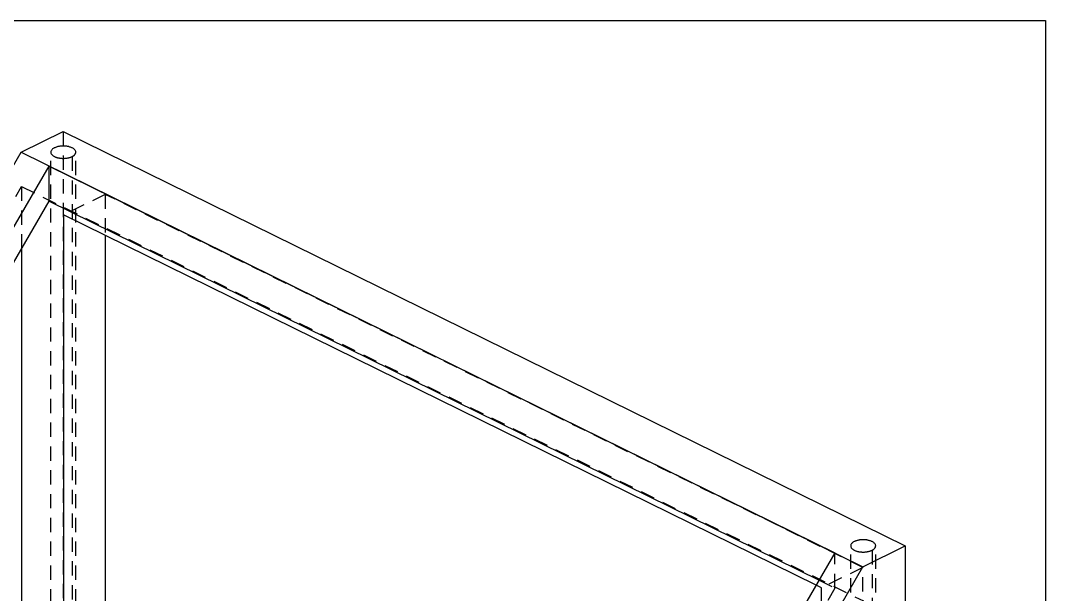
# Model space of a CAD drawing. Extents: x 6 to 588, y 6 to 414.
# Drawn here: x 458.9 to 588, y 341.7 to 414 of the extents above; entities that cross this region are included whole.
import ezdxf

# ---------------------------------------------------------------- set-up
doc = ezdxf.new("R2010")
doc.units = 0
doc.linetypes.add('DASHED', pattern=[3, 1.8, -1.2])
for name, color, linetype in [('FRAME', 250, 'CONTINUOUS'), ('HIDDEN', 8, 'DASHED'), ('VISIBLE', 7, 'CONTINUOUS')]:
    doc.layers.add(name, color=color, linetype=linetype)

msp = doc.modelspace()

# ---------------------------------------------------------------- linework, layer by layer
at = {"layer": 'FRAME'}
for p, q in [((6, 414), (588, 414)), ((588, 414), (588, 6))]:
    msp.add_line(p, q, dxfattribs=at)
at = {"layer": 'HIDDEN'}
for p, q in [((464.2461, 400), (464.2461, 307.6547)), ((462.6936, 298.5267), (462.6936, 397.3999)), ((465.3823, 396.8516), (465.3823, 297.9784)), ((465.8436, 298.5267), (465.8436, 397.3999)), ((387.5206, 269.8777), (459.0068, 393.0684)), ((459.0068, 393.0684), (459.0068, 385.2349)), ((459.0068, 393.0684), (565.0728, 340.8451)), ((469.5494, 392.0824), (464.3101, 389.5027)), ((565.0088, 345.0814), (469.5494, 392.0824)), ((469.5494, 392.0824), (469.5494, 386.923)), ((563.4563, 248.9146), (563.4563, 347.7878)), ((566.6063, 248.9146), (566.6063, 347.7878)), ((561.4736, 342.4762), (561.4725, 346.9051)), ((566.145, 347.2394), (566.145, 248.3662)), ((565.0088, 345.0814), (559.7695, 342.5017)), ((565.0088, 258.0426), (565.0088, 345.0814)), ((561.4736, 342.4762), (490.0304, 219.3595)), ((559.7695, 342.5017), (559.1075, 342.8277)), ((559.4745, 343.4604), (561.4736, 342.4762)), ((559.7695, 331.706), (559.7695, 342.5017))]:
    msp.add_line(p, q, dxfattribs=at)
at = {"layer": 'VISIBLE'}
for p, q in [((458.9428, 397.3888), (464.2461, 400)), ((464.2461, 400), (570.3121, 347.7767)), ((462.8664, 397.7531), (462.8113, 397.694)), ((462.9272, 397.8063), (462.8664, 397.7531)), ((462.9923, 397.8543), (462.9272, 397.8063)), ((463.0606, 397.8975), (462.9923, 397.8543)), ((463.1314, 397.9364), (463.0606, 397.8975)), ((463.2042, 397.9715), (463.1314, 397.9364)), ((463.2787, 398.0031), (463.2042, 397.9715)), ((463.3544, 398.0314), (463.2787, 398.0031)), ((463.4312, 398.0567), (463.3544, 398.0314)), ((463.5088, 398.0792), (463.4312, 398.0567)), ((463.5872, 398.0991), (463.5088, 398.0792)), ((463.6661, 398.1164), (463.5872, 398.0991)), ((463.7456, 398.1314), (463.6661, 398.1164)), ((463.8254, 398.1441), (463.7456, 398.1314)), ((463.9056, 398.1545), (463.8254, 398.1441)), ((463.986, 398.1628), (463.9056, 398.1545)), ((464.0666, 398.169), (463.986, 398.1628)), ((464.1473, 398.1731), (464.0666, 398.169)), ((464.2282, 398.1751), (464.1473, 398.1731)), ((464.309, 398.1751), (464.2282, 398.1751)), ((464.3898, 398.1731), (464.309, 398.1751)), ((464.4706, 398.169), (464.3898, 398.1731)), ((464.5512, 398.1628), (464.4706, 398.169)), ((464.6316, 398.1545), (464.5512, 398.1628)), ((464.7117, 398.1441), (464.6316, 398.1545)), ((464.7916, 398.1314), (464.7117, 398.1441)), ((464.871, 398.1164), (464.7916, 398.1314)), ((464.95, 398.0991), (464.871, 398.1164)), ((465.0284, 398.0792), (464.95, 398.0991)), ((465.106, 398.0567), (465.0284, 398.0792)), ((465.1828, 398.0314), (465.106, 398.0567)), ((465.2585, 398.0031), (465.1828, 398.0314)), ((465.3329, 397.9715), (465.2585, 398.0031)), ((465.4058, 397.9364), (465.3329, 397.9715)), ((465.4766, 397.8975), (465.4058, 397.9364)), ((465.5449, 397.8543), (465.4766, 397.8975)), ((465.61, 397.8063), (465.5449, 397.8543)), ((465.6708, 397.7531), (465.61, 397.8063)), ((465.7259, 397.694), (465.6708, 397.7531)), ((383.9645, 268.1268), (458.9428, 397.3888)), ((458.9428, 397.3888), (565.0088, 345.1655)), ((462.702, 397.4802), (462.6936, 397.3999)), ((462.6936, 397.3999), (462.699, 397.3354)), ((462.699, 397.3354), (462.7149, 397.2727)), ((462.7263, 397.5572), (462.702, 397.4802)), ((462.7149, 397.2727), (462.74, 397.213)), ((462.7637, 397.6287), (462.7263, 397.5572)), ((462.74, 397.213), (462.7728, 397.1571)), ((462.8113, 397.694), (462.7637, 397.6287)), ((462.7728, 397.1571), (462.8117, 397.1053)), ((462.8117, 397.1053), (462.8554, 397.0575)), ((462.8554, 397.0575), (462.903, 397.0135)), ((462.903, 397.0135), (462.9536, 396.9731)), ((462.9536, 396.9731), (463.0067, 396.9359)), ((463.0067, 396.9359), (463.0617, 396.9017)), ((463.0617, 396.9017), (463.1183, 396.8702)), ((463.1183, 396.8702), (463.1763, 396.8412)), ((463.1763, 396.8412), (463.2354, 396.8146)), ((463.2354, 396.8146), (463.2954, 396.7902)), ((463.2954, 396.7902), (463.3562, 396.7678)), ((463.3562, 396.7678), (463.4177, 396.7473)), ((463.4177, 396.7473), (463.4798, 396.7287)), ((463.4798, 396.7287), (463.5423, 396.7118)), ((463.5423, 396.7118), (463.6053, 396.6966)), ((463.6053, 396.6966), (463.6687, 396.6829)), ((463.6687, 396.6829), (463.7323, 396.6708)), ((463.7323, 396.6708), (463.7962, 396.6601)), ((463.7962, 396.6601), (463.8604, 396.6509)), ((463.8604, 396.6509), (463.9247, 396.6431)), ((463.9247, 396.6431), (463.9892, 396.6367)), ((463.9892, 396.6367), (464.0538, 396.6317)), ((464.0538, 396.6317), (464.1185, 396.628)), ((464.1185, 396.628), (464.1833, 396.6256)), ((464.1833, 396.6256), (464.2481, 396.6245)), ((464.2481, 396.6245), (464.3129, 396.6247)), ((464.3129, 396.6247), (464.3777, 396.6263)), ((464.3777, 396.6263), (464.4424, 396.6292)), ((464.4424, 396.6292), (464.5071, 396.6334)), ((464.5071, 396.6334), (464.5716, 396.6389)), ((464.5716, 396.6389), (464.6361, 396.6458)), ((464.6361, 396.6458), (464.7003, 396.6541)), ((464.7003, 396.6541), (464.7644, 396.6639)), ((464.7644, 396.6639), (464.8282, 396.675)), ((464.8282, 396.675), (464.8918, 396.6877)), ((464.8918, 396.6877), (464.955, 396.702)), ((464.955, 396.702), (465.0178, 396.7178)), ((465.0178, 396.7178), (465.0802, 396.7353)), ((465.0802, 396.7353), (465.1421, 396.7546)), ((465.1421, 396.7546), (465.2033, 396.7758)), ((465.2033, 396.7758), (465.2639, 396.7989)), ((465.2639, 396.7989), (465.3236, 396.8241)), ((465.3236, 396.8241), (465.3823, 396.8516)), ((465.3823, 396.8516), (465.3966, 396.8587)), ((465.3966, 396.8587), (465.4109, 396.866)), ((465.4109, 396.866), (465.4251, 396.8735)), ((465.4251, 396.8735), (465.4392, 396.8811)), ((465.4392, 396.8811), (465.4532, 396.8889)), ((465.4532, 396.8889), (465.4672, 396.8968)), ((465.4672, 396.8968), (465.481, 396.9049)), ((465.481, 396.9049), (465.4948, 396.9132)), ((465.4948, 396.9132), (465.5084, 396.9217)), ((465.5084, 396.9217), (465.5219, 396.9303)), ((465.5219, 396.9303), (465.5353, 396.9391)), ((465.5353, 396.9391), (465.5486, 396.9481)), ((465.5486, 396.9481), (465.5618, 396.9573)), ((465.5618, 396.9573), (465.5748, 396.9666)), ((465.5748, 396.9666), (465.5877, 396.9762)), ((465.5877, 396.9762), (465.6004, 396.9859)), ((465.6004, 396.9859), (465.613, 396.9959)), ((465.613, 396.9959), (465.6254, 397.0061)), ((465.6254, 397.0061), (465.6376, 397.0165)), ((465.6376, 397.0165), (465.6496, 397.0271)), ((465.6496, 397.0271), (465.6615, 397.0379)), ((465.6615, 397.0379), (465.6731, 397.049)), ((465.6731, 397.049), (465.6845, 397.0603)), ((465.6845, 397.0603), (465.6956, 397.0718)), ((465.6956, 397.0718), (465.7065, 397.0835)), ((465.7065, 397.0835), (465.7172, 397.0955)), ((465.7172, 397.0955), (465.7276, 397.1078)), ((465.7735, 397.6287), (465.7259, 397.694)), ((465.7276, 397.1078), (465.7376, 397.1203)), ((465.7376, 397.1203), (465.7474, 397.133)), ((465.7474, 397.133), (465.7568, 397.146)), ((465.7568, 397.146), (465.7658, 397.1592)), ((465.7658, 397.1592), (465.7745, 397.1727)), ((465.8109, 397.5572), (465.7735, 397.6287)), ((465.7745, 397.1727), (465.7828, 397.1865)), ((465.7828, 397.1865), (465.7906, 397.2005)), ((465.7906, 397.2005), (465.798, 397.2147)), ((465.798, 397.2147), (465.8049, 397.2292)), ((465.8049, 397.2292), (465.8114, 397.2439)), ((465.8351, 397.4802), (465.8109, 397.5572)), ((465.8114, 397.2439), (465.8173, 397.2588)), ((465.8173, 397.2588), (465.8226, 397.2739)), ((465.8226, 397.2739), (465.8274, 397.2892)), ((465.8274, 397.2892), (465.8317, 397.3047)), ((465.8317, 397.3047), (465.8353, 397.3203)), ((465.8436, 397.3999), (465.8351, 397.4802)), ((465.8353, 397.3203), (465.8382, 397.3361)), ((465.8382, 397.3361), (465.8406, 397.3519)), ((465.8406, 397.3519), (465.8422, 397.3679)), ((465.8422, 397.3679), (465.8432, 397.3839)), ((465.8432, 397.3839), (465.8436, 397.3999)), ((387.5, 266.386), (462.4776, 395.6468)), ((462.4776, 395.6468), (561.4725, 346.9051)), ((462.4786, 391.2179), (462.4776, 395.6468)), ((391.0355, 268.1013), (462.4786, 391.2179)), ((462.4786, 391.2179), (559.4745, 343.4604)), ((464.3101, 389.5027), (464.3101, 302.4639)), ((559.1075, 342.8277), (464.3101, 389.5027)), ((469.5494, 386.923), (469.5494, 305.0435)), ((459.0068, 385.2349), (459.0068, 305.075)), ((563.4648, 347.868), (563.4563, 347.7878)), ((563.4563, 347.7878), (563.4618, 347.7233)), ((563.4618, 347.7233), (563.4777, 347.6605)), ((563.489, 347.945), (563.4648, 347.868)), ((563.4777, 347.6605), (563.5027, 347.6008)), ((563.5264, 348.0166), (563.489, 347.945)), ((563.5027, 347.6008), (563.5355, 347.545)), ((563.574, 348.0819), (563.5264, 348.0166)), ((563.5355, 347.545), (563.5744, 347.4932)), ((563.6291, 348.141), (563.574, 348.0819)), ((563.5744, 347.4932), (563.6181, 347.4454)), ((563.6181, 347.4454), (563.6657, 347.4014)), ((563.6899, 348.1942), (563.6291, 348.141)), ((563.6657, 347.4014), (563.7163, 347.361)), ((563.755, 348.2422), (563.6899, 348.1942)), ((563.7163, 347.361), (563.7694, 347.3238)), ((563.8233, 348.2854), (563.755, 348.2422)), ((563.8941, 348.3243), (563.8233, 348.2854)), ((563.967, 348.3594), (563.8941, 348.3243)), ((564.0414, 348.3909), (563.967, 348.3594)), ((564.1171, 348.4193), (564.0414, 348.3909)), ((564.1939, 348.4446), (564.1171, 348.4193)), ((564.2715, 348.4671), (564.1939, 348.4446)), ((564.3499, 348.4869), (564.2715, 348.4671)), ((564.4289, 348.5043), (564.3499, 348.4869)), ((564.5083, 348.5193), (564.4289, 348.5043)), ((564.5881, 348.5319), (564.5083, 348.5193)), ((564.6683, 348.5424), (564.5881, 348.5319)), ((564.7487, 348.5507), (564.6683, 348.5424)), ((564.8293, 348.5569), (564.7487, 348.5507)), ((564.9101, 348.561), (564.8293, 348.5569)), ((564.9909, 348.563), (564.9101, 348.561)), ((565.0717, 348.563), (564.9909, 348.563)), ((565.0088, 345.1655), (570.3121, 347.7767)), ((565.1525, 348.561), (565.0717, 348.563)), ((565.2333, 348.5569), (565.1525, 348.561)), ((565.3139, 348.5507), (565.2333, 348.5569)), ((565.3943, 348.5424), (565.3139, 348.5507)), ((565.4745, 348.5319), (565.3943, 348.5424)), ((565.5543, 348.5193), (565.4745, 348.5319)), ((565.6337, 348.5043), (565.5543, 348.5193)), ((565.7127, 348.4869), (565.6337, 348.5043)), ((565.7911, 348.4671), (565.7127, 348.4869)), ((565.8687, 348.4446), (565.7911, 348.4671)), ((565.9455, 348.4193), (565.8687, 348.4446)), ((566.0212, 348.3909), (565.9455, 348.4193)), ((566.0956, 348.3594), (566.0212, 348.3909)), ((566.1685, 348.3243), (566.0956, 348.3594)), ((566.2393, 348.2854), (566.1685, 348.3243)), ((566.3076, 348.2422), (566.2393, 348.2854)), ((566.3727, 348.1942), (566.3076, 348.2422)), ((566.3113, 347.3359), (566.3245, 347.3451)), ((566.3245, 347.3451), (566.3375, 347.3545)), ((566.3375, 347.3545), (566.3504, 347.3641)), ((566.3504, 347.3641), (566.3631, 347.3738)), ((566.3631, 347.3738), (566.3757, 347.3838)), ((566.4335, 348.141), (566.3727, 348.1942)), ((566.3757, 347.3838), (566.3881, 347.394)), ((566.3881, 347.394), (566.4003, 347.4044)), ((566.4003, 347.4044), (566.4123, 347.415)), ((566.4123, 347.415), (566.4242, 347.4258)), ((566.4242, 347.4258), (566.4358, 347.4368)), ((566.4886, 348.0819), (566.4335, 348.141)), ((566.4358, 347.4368), (566.4472, 347.4481)), ((566.4472, 347.4481), (566.4584, 347.4596)), ((566.4584, 347.4596), (566.4693, 347.4714)), ((566.4693, 347.4714), (566.4799, 347.4834)), ((566.4799, 347.4834), (566.4903, 347.4956)), ((566.5362, 348.0166), (566.4886, 348.0819)), ((566.4903, 347.4956), (566.5003, 347.5081)), ((566.5003, 347.5081), (566.5101, 347.5209)), ((566.5101, 347.5209), (566.5195, 347.5339)), ((566.5195, 347.5339), (566.5285, 347.5471)), ((566.5285, 347.5471), (566.5372, 347.5606)), ((566.5736, 347.945), (566.5362, 348.0166)), ((566.5372, 347.5606), (566.5455, 347.5743)), ((566.5455, 347.5743), (566.5533, 347.5883)), ((566.5533, 347.5883), (566.5607, 347.6026)), ((566.5607, 347.6026), (566.5676, 347.617)), ((566.5676, 347.617), (566.5741, 347.6317)), ((566.5978, 347.868), (566.5736, 347.945)), ((566.5741, 347.6317), (566.58, 347.6466)), ((566.58, 347.6466), (566.5854, 347.6617)), ((566.5854, 347.6617), (566.5902, 347.6771)), ((566.5902, 347.6771), (566.5944, 347.6925)), ((566.5944, 347.6925), (566.598, 347.7082)), ((566.6063, 347.7878), (566.5978, 347.868)), ((566.598, 347.7082), (566.601, 347.7239)), ((566.601, 347.7239), (566.6033, 347.7398)), ((566.6033, 347.7398), (566.605, 347.7557)), ((566.605, 347.7557), (566.606, 347.7717)), ((566.606, 347.7717), (566.6063, 347.7878)), ((570.3121, 347.7767), (570.3121, 255.4314)), ((561.4725, 346.9051), (486.4949, 217.6442)), ((563.7694, 347.3238), (563.8244, 347.2895)), ((563.8244, 347.2895), (563.881, 347.2581)), ((563.881, 347.2581), (563.939, 347.2291)), ((563.939, 347.2291), (563.9981, 347.2025)), ((563.9981, 347.2025), (564.0581, 347.1781)), ((564.0581, 347.1781), (564.1189, 347.1557)), ((564.1189, 347.1557), (564.1804, 347.1352)), ((564.1804, 347.1352), (564.2425, 347.1166)), ((564.2425, 347.1166), (564.305, 347.0997)), ((564.305, 347.0997), (564.368, 347.0844)), ((564.368, 347.0844), (564.4314, 347.0708)), ((564.4314, 347.0708), (564.495, 347.0586)), ((564.495, 347.0586), (564.559, 347.048)), ((564.559, 347.048), (564.6231, 347.0388)), ((564.6231, 347.0388), (564.6874, 347.031)), ((564.6874, 347.031), (564.7519, 347.0246)), ((564.7519, 347.0246), (564.8165, 347.0195)), ((564.8165, 347.0195), (564.8812, 347.0158)), ((564.8812, 347.0158), (564.946, 347.0134)), ((564.946, 347.0134), (565.0108, 347.0124)), ((565.0108, 347.0124), (565.0756, 347.0126)), ((565.0756, 347.0126), (565.1404, 347.0142)), ((565.1404, 347.0142), (565.2051, 347.017)), ((565.2051, 347.017), (565.2698, 347.0212)), ((565.2698, 347.0212), (565.3343, 347.0268)), ((565.3343, 347.0268), (565.3988, 347.0337)), ((565.3988, 347.0337), (565.4631, 347.042)), ((565.4631, 347.042), (565.5271, 347.0517)), ((565.5271, 347.0517), (565.591, 347.0629)), ((565.591, 347.0629), (565.6545, 347.0756)), ((565.6545, 347.0756), (565.7177, 347.0898)), ((565.7177, 347.0898), (565.7806, 347.1057)), ((565.7806, 347.1057), (565.8429, 347.1232)), ((565.8429, 347.1232), (565.9048, 347.1425)), ((565.9048, 347.1425), (565.9661, 347.1637)), ((565.9661, 347.1637), (566.0266, 347.1868)), ((566.0266, 347.1868), (566.0863, 347.212)), ((566.0863, 347.212), (566.145, 347.2394)), ((566.145, 347.2394), (566.1593, 347.2466)), ((566.1593, 347.2466), (566.1736, 347.2539)), ((566.1736, 347.2539), (566.1878, 347.2614)), ((566.1878, 347.2614), (566.2019, 347.269)), ((566.2019, 347.269), (566.216, 347.2768)), ((566.216, 347.2768), (566.2299, 347.2847)), ((566.2299, 347.2847), (566.2437, 347.2928)), ((566.2437, 347.2928), (566.2575, 347.3011)), ((566.2575, 347.3011), (566.2711, 347.3095)), ((566.2711, 347.3095), (566.2846, 347.3182)), ((566.2846, 347.3182), (566.2981, 347.327)), ((566.2981, 347.327), (566.3113, 347.3359)), ((490.0305, 215.9035), (565.0088, 345.1655))]:
    msp.add_line(p, q, dxfattribs=at)

doc.saveas('drawing.dxf')
